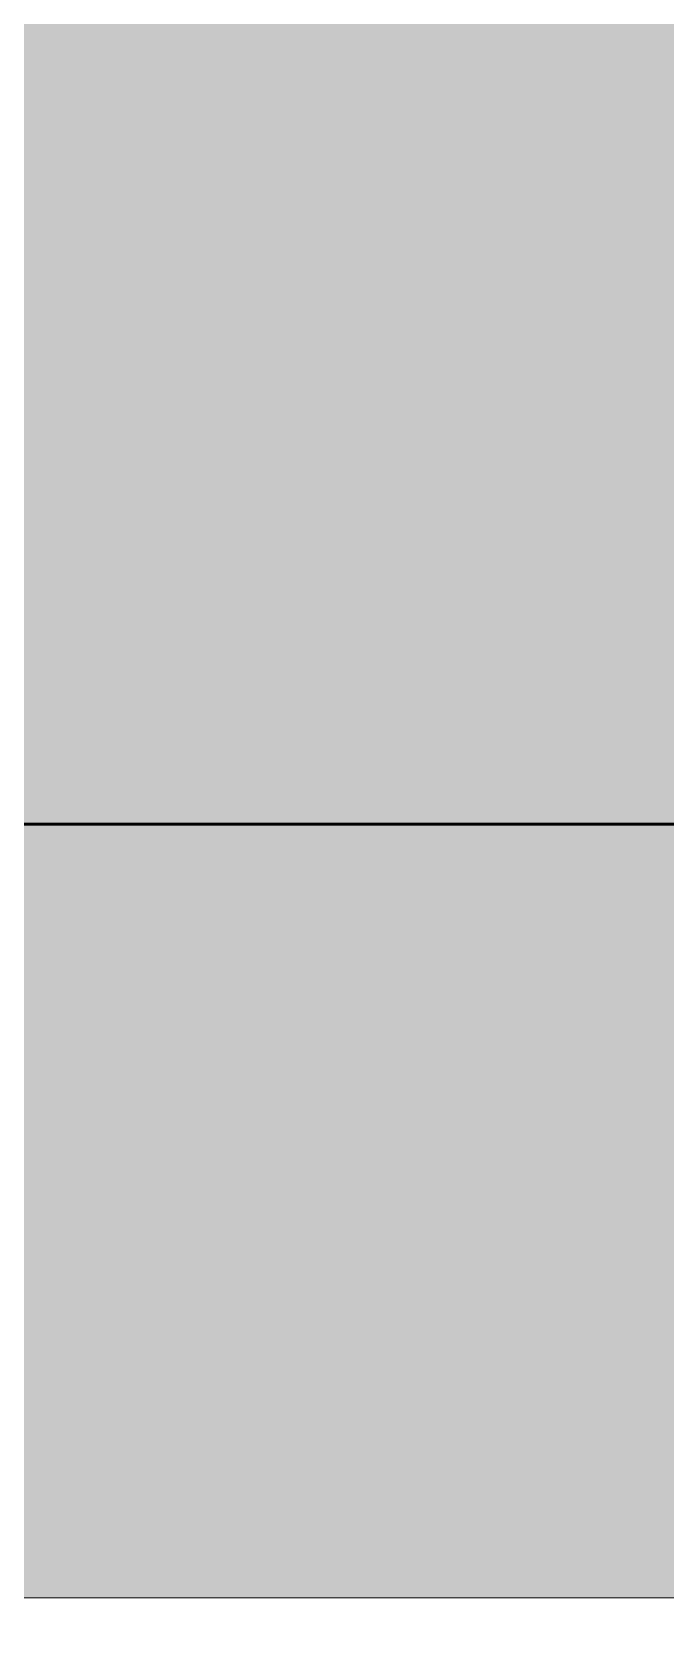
# Model space of a CAD drawing. Header units: millimetres. Extents: x -155050 to -36395, y -2753 to 7638.
# Drawn here: x -55967.4 to -55801.1, y -963 to -542.3 of the extents above; entities that cross this region are included whole.
import ezdxf

# ---------------------------------------------------------------- set-up
doc = ezdxf.new("R2010")
doc.units = ezdxf.units.MM
for name, pattern in [('IMPORT-DASHDOT', [11.176, 8.128, -1.524, 0, -1.524]), ('IMPORT-DASHED _2_', [9.652, 8.128, -1.524]), ('IMPORT-DĚLICÍ2 _2_', [15.875, 6.35, -3.175, 0, -3.175, 0, -3.175]), ('IMPORT-KANVBRDO', [20, 7, -6.5, 0, -6.5]), ('IMPORT-PHANTOM2', [14.732, 8.128, -1.524, 1.016, -1.524, 1.016, -1.524])]:
    doc.linetypes.add(name, pattern=pattern)
for name, color, linetype, lineweight, true_color in [('---1 - PBS PNP-1', 1, 'Continuous', 35, 0xff0000), ('00_pl_deštová voda oblast', 6, 'Continuous', 25, 0xff00ff), ('00_pL_hranice pozemku', 1, 'Continuous', 35, 0xff0000), ('00_pL_katastr', 150, 'Continuous', 9, 0x007fff), ('00_pL_katastr-1', 150, 'Continuous', 35, 0x007fff), ('00_pL_objekt', 1, 'Continuous', 50, 0xff0000), ('212_HK_situace_03_dwg-1', 40, 'Continuous', 9, 0xffbf00), ('A-DOOR-5', 7, 'Continuous', 9, 0xf7f7ef), ('A-FLOR-LEVL-1', 7, 'Continuous', 9, 0x7f7f7f), ('hch kanal-2', 6, 'IMPORT-KANVBRDO', 9, 0xff00ff), ('hch oploceni-1', 7, 'IMPORT-DĚLICÍ2 _2_', 9, 0x00a5a5), ('hch teren-1', 7, 'Continuous', 9, 0x00a5a5), ('hch tok-1', 7, 'Continuous', 9, 0x00a5a5), ('hchrozvodi-1', 7, 'IMPORT-DĚLICÍ2 _2_', 9, 0x00a5a5), ('Kóty-1', 3, 'IMPORT-DASHED _2_', 9, 0x00ff00), ('Obrys', 2, 'Continuous', 9, 0xffff00), ('Obrys-3', 5, 'Continuous', 9, 0x0000ff), ('Obrys-4', 5, 'IMPORT-DASHDOT', 9, 0x0000ff), ('PDF7_0V_popis-vodovod-ostatní', 9, 'Continuous', 9, 0x808080), ('PDF7_GASNET PLYN STŘEDOTLAK', 9, 'Continuous', 9, 0x808080), ('PDF7_GASNET PLYN STŘEDOTLAK OCHRANNĚ PÁSMO', 7, 'Continuous', 9, 0xa5a552), ('PDF7_GP Budovy', 7, 'Continuous', 9, 0x260000), ('PDF7_GP Dopravní zařízení', 1, 'Continuous', 9, 0xff0000), ('PDF7_GP Hraniční linie', 7, 'Continuous', 9, 0x0052a5), ('PDF7_GP Plotové linie', 7, 'Continuous', 9, 0x0052a5), ('PDF7_GP Veřejné osvětlení - lampy', 200, 'Continuous', 9, 0xbf00ff), ('PDF7_GP Výšky bodů', 7, 'Continuous', 9, 0x0052a5), ('PDF7_GP Zábradlí', 7, 'Continuous', 9, 0x666666), ('PDF7_ISS CETIN Nadzemní sítě', 9, 'Continuous', 9, 0x808080), ('PDF7_ISS CETIN Zaměřené a kótované vnitřní STP', 9, 'Continuous', 9, 0x808080), ('PDF7_ISS DEŠŤOVÁ KANALIZACE', 9, 'Continuous', 9, 0x808080), ('PDF7_ISS KRÁLOVÉHRADECKÁ PROVOZNÍ SPLAŠKOVÁ KANALIZACE', 9, 'Continuous', 9, 0x808080), ('PDF7_ISS KRÁLOVÉHRADECKÁ PROVOZNÍ VODOVOD HL ŘAD', 9, 'Continuous', 9, 0x808080), ('PDF7_ISS TECHNICKÉ SLUŽBY HK VO', 9, 'Continuous', 9, 0x808080), ('PDF7_ISS ČEZ DISTRIBUCE VN PODZEMNÍ', 9, 'Continuous', 9, 0x808080), ('PDF7_Pouchov_726559$0$23700', 7, 'Continuous', 9, 0x52a5a5), ('PDF7_Slezské Předměstí_646971$0$21900', 7, 'Continuous', 9, 0x002600), ('PDF7_Slezské Předměstí_646971$0$23700', 9, 'Continuous', 9, 0x808080), ('Vlastní 1_A-DETL-GENF-1', 9, 'Continuous', 9, 0x808080), ('zed-1', 5, 'Continuous', 9, 0x0000ff)]:
    doc.layers.add(name, color=color, linetype=linetype, lineweight=lineweight, true_color=true_color)
for name, color, linetype, lineweight in [('0-1', 7, 'Continuous', 9), ('0-2', 7, 'IMPORT-PHANTOM2', 9), ('00_pL_KOTY', 7, 'Continuous', 9), ('00_pl_rozhrani ploch', 7, 'Continuous', 18), ('00_pL_stavajici objekty', 7, 'Continuous', 50), ('2966-1_navrh dispozice stroju-HK_02_dwg-1', 7, 'Continuous', 9), ('2966-1_navrh dispozice stroju-HK_dwg-1', 7, 'Continuous', 9), ('A-DETL-THIN', 7, 'Continuous', 9), ('A-DOOR', 7, 'Continuous', 9), ('A-FLOR-LEVL', 7, 'Continuous', 9), ('HK_TEREN_SESAZENI_dwg-1', 7, 'Continuous', 9), ('Kóty', 7, 'Continuous', 9), ('Obrys-7', 7, 'IMPORT-PHANTOM2', 9), ('PDF4_Geometry', 7, 'Continuous', 9), ('PDF7_GP Popis', 7, 'Continuous', 9)]:
    doc.layers.add(name, color=color, linetype=linetype, lineweight=lineweight)

# ---------------------------------------------------------------- blocks, each defined once
blk = doc.blocks.new('M_Vrata_ výsuvná_ sekční - 3000X4000 MM-V40-Řez 5')
at = {"layer": 'A-DOOR-5'}
blk.add_hatch(color=256, dxfattribs=at).paths.add_polyline_path([(186939.42, -750), (187843.19, -750), (187843.19, -738), (187990.69, -738), (187990.69, 1700), (187988.19, 1700), (187988.19, 2750), (184015.69, 2750), (184015.69, 1700), (183990.69, 1700), (183990.69, -450), (184015.69, -450), (184015.69, -738), (184133.19, -738), (184133.19, -750), (185405.11, -750)])
at = {"layer": 'A-DOOR'}
blk.add_line((187843.19, -750), (184133.19, -750), dxfattribs=at)
blk.add_line((187843.19, -750), (184133.19, -750), dxfattribs=at)
blk = doc.blocks.new('Rampa - Rampa-819336-Řez 5')
at = {"layer": 'A-FLOR-LEVL-1'}
blk.add_hatch(color=256, dxfattribs=at).paths.add_polyline_path([(184637.95, -953), (187988.19, -953), (187988.19, -756), (187868.19, -756), (187868.19, -750), (184108.19, -750), (184108.19, -756), (184015.69, -756), (184014.63, -765.01), (184005.69, -765.01), (184005.69, -833.99), (183988.19, -833.99), (183988.19, -953), (184254.37, -953)])
blk = doc.blocks.new('2966-1_navrh dispozice stroju-HK_dwg-867852-Řez 5')
at = {"layer": 'Kóty'}
blk.add_line((181940.69, -750), (198730.69, -750), dxfattribs=at)
at = {"layer": 'Obrys'}
blk.add_line((203519.7, -750), (179267.83, -750), dxfattribs=at)
at = {"layer": 'Obrys-3'}
blk.add_line((188025.69, -750), (184005.69, -750), dxfattribs=at)
blk = doc.blocks.new('2966-1_navrh dispozice stroju-HK_02_dwg__X1369-904556-Řez 5')
at = {"layer": '0-1'}
for p, q in [((184245.07, -750), (184250.07, -750)), ((184254.05, -750), (184259.05, -750)), ((184263.03, -750), (184268.03, -750)), ((184272.01, -750), (184277.01, -750)), ((184280.99, -750), (184285.99, -750)), ((184289.97, -750), (184294.97, -750)), ((184298.95, -750), (184303.95, -750)), ((184307.93, -750), (184312.93, -750)), ((184316.91, -750), (184321.91, -750)), ((184325.89, -750), (184330.89, -750)), ((184334.87, -750), (184339.87, -750)), ((184343.85, -750), (184348.85, -750)), ((184352.83, -750), (184357.83, -750)), ((184361.81, -750), (184366.81, -750)), ((184370.79, -750), (184375.79, -750)), ((184379.77, -750), (184384.77, -750)), ((184388.75, -750), (184393.75, -750)), ((184397.73, -750), (184402.73, -750)), ((184406.71, -750), (184411.71, -750))]:
    blk.add_line(p, q, dxfattribs=at)
blk = doc.blocks.new('2966-1_navrh dispozice stroju-HK_02_dwg__X1370-904557-Řez 5')
at = {"layer": '0-1'}
for p, q in [((184250.27, -750), (184255.27, -750)), ((184259.25, -750), (184264.25, -750)), ((184268.23, -750), (184273.23, -750)), ((184277.21, -750), (184282.21, -750)), ((184286.19, -750), (184291.19, -750)), ((184295.17, -750), (184300.17, -750)), ((184304.15, -750), (184309.15, -750)), ((184313.13, -750), (184318.13, -750)), ((184322.11, -750), (184327.11, -750)), ((184331.09, -750), (184336.09, -750)), ((184340.07, -750), (184345.07, -750)), ((184349.05, -750), (184354.05, -750)), ((184358.03, -750), (184363.03, -750)), ((184367.01, -750), (184372.01, -750)), ((184375.99, -750), (184380.99, -750)), ((184384.97, -750), (184389.97, -750)), ((184393.95, -750), (184398.95, -750)), ((184402.93, -750), (184407.93, -750)), ((184411.91, -750), (184416.91, -750))]:
    blk.add_line(p, q, dxfattribs=at)
blk = doc.blocks.new('2966-1_navrh dispozice stroju-HK_02_dwg__X1371-904558-Řez 5')
at = {"layer": '0-1'}
for p, q in [((184245.32, -750), (184250.32, -750)), ((184249.81, -750), (184254.81, -750)), ((184254.3, -750), (184259.3, -750)), ((184258.79, -750), (184263.79, -750)), ((184263.28, -750), (184268.28, -750)), ((184267.77, -750), (184272.77, -750)), ((184272.26, -750), (184277.26, -750)), ((184276.75, -750), (184281.75, -750)), ((184281.24, -750), (184286.24, -750)), ((184285.73, -750), (184290.73, -750)), ((184290.22, -750), (184295.22, -750)), ((184294.71, -750), (184299.71, -750)), ((184299.2, -750), (184304.2, -750)), ((184303.69, -750), (184308.69, -750)), ((184308.18, -750), (184313.18, -750)), ((184312.67, -750), (184317.67, -750)), ((184317.16, -750), (184322.16, -750)), ((184321.65, -750), (184326.65, -750)), ((184326.14, -750), (184331.14, -750)), ((184330.63, -750), (184335.63, -750)), ((184335.12, -750), (184340.12, -750)), ((184339.61, -750), (184344.61, -750)), ((184344.1, -750), (184349.1, -750)), ((184348.59, -750), (184353.59, -750)), ((184353.08, -750), (184358.08, -750)), ((184357.57, -750), (184362.57, -750)), ((184362.06, -750), (184367.06, -750)), ((184366.55, -750), (184371.55, -750)), ((184371.04, -750), (184376.04, -750)), ((184375.53, -750), (184380.53, -750)), ((184380.02, -750), (184385.02, -750)), ((184384.51, -750), (184389.51, -750)), ((184389, -750), (184394, -750)), ((184393.49, -750), (184398.49, -750)), ((184397.98, -750), (184402.98, -750)), ((184402.47, -750), (184407.47, -750)), ((184406.96, -750), (184411.96, -750)), ((184411.45, -750), (184416.45, -750))]:
    blk.add_line(p, q, dxfattribs=at)
blk = doc.blocks.new('2966-1_navrh dispozice stroju-HK_02_dwg__X1372-904559-Řez 5')
at = {"layer": '0-1'}
for p, q in [((184246.02, -750), (184251.02, -750)), ((184250.51, -750), (184255.51, -750)), ((184255, -750), (184260, -750)), ((184259.49, -750), (184264.49, -750)), ((184263.98, -750), (184268.98, -750)), ((184268.47, -750), (184273.47, -750)), ((184272.97, -750), (184277.97, -750)), ((184277.46, -750), (184282.46, -750)), ((184281.95, -750), (184286.95, -750)), ((184286.44, -750), (184291.44, -750)), ((184290.93, -750), (184295.93, -750)), ((184295.42, -750), (184300.42, -750)), ((184299.91, -750), (184304.91, -750)), ((184304.4, -750), (184309.4, -750)), ((184308.89, -750), (184313.89, -750)), ((184313.38, -750), (184318.38, -750)), ((184317.87, -750), (184322.87, -750)), ((184322.36, -750), (184327.36, -750)), ((184326.85, -750), (184331.85, -750)), ((184331.34, -750), (184336.34, -750)), ((184335.83, -750), (184340.83, -750)), ((184340.32, -750), (184345.32, -750)), ((184344.81, -750), (184349.81, -750)), ((184349.3, -750), (184354.3, -750)), ((184353.79, -750), (184358.79, -750)), ((184358.28, -750), (184363.28, -750)), ((184362.77, -750), (184367.77, -750)), ((184367.26, -750), (184372.26, -750)), ((184371.75, -750), (184376.75, -750)), ((184376.24, -750), (184381.24, -750)), ((184380.73, -750), (184385.73, -750)), ((184385.22, -750), (184390.22, -750)), ((184389.71, -750), (184394.71, -750)), ((184394.2, -750), (184399.2, -750)), ((184398.69, -750), (184403.69, -750)), ((184403.18, -750), (184408.18, -750)), ((184407.67, -750), (184412.67, -750)), ((184412.16, -750), (184417.16, -750))]:
    blk.add_line(p, q, dxfattribs=at)
blk = doc.blocks.new('2966-1_navrh dispozice stroju-HK_02_dwg__X1375-904562-Řez 5')
at = {"layer": '0-1'}
for p, q in [((184386.95, -750), (184391.95, -750)), ((184386.95, -750), (184391.95, -750)), ((184386.95, -750), (184391.95, -750)), ((184386.95, -750), (184391.95, -750)), ((184386.95, -750), (184391.95, -750)), ((184386.95, -750), (184391.95, -750)), ((184386.95, -750), (184391.95, -750)), ((184386.95, -750), (184391.95, -750)), ((184386.95, -750), (184391.95, -750)), ((184386.95, -750), (184391.95, -750)), ((184386.95, -750), (184391.95, -750)), ((184386.95, -750), (184391.95, -750)), ((184386.95, -750), (184391.95, -750)), ((184386.95, -750), (184391.95, -750)), ((184386.95, -750), (184391.95, -750)), ((184386.95, -750), (184391.95, -750)), ((184386.95, -750), (184391.95, -750)), ((184386.95, -750), (184391.95, -750)), ((184386.95, -750), (184391.95, -750)), ((184386.95, -750), (184391.95, -750)), ((184386.95, -750), (184391.95, -750)), ((184386.95, -750), (184391.95, -750)), ((184386.95, -750), (184391.95, -750)), ((184386.95, -750), (184391.95, -750)), ((184386.95, -750), (184391.95, -750)), ((184386.95, -750), (184391.95, -750)), ((184386.95, -750), (184391.95, -750)), ((184386.95, -750), (184391.95, -750)), ((184386.95, -750), (184391.95, -750)), ((184386.95, -750), (184391.95, -750)), ((184386.95, -750), (184391.95, -750)), ((184386.95, -750), (184391.95, -750)), ((184386.95, -750), (184391.95, -750)), ((184386.95, -750), (184391.95, -750)), ((184386.95, -750), (184391.95, -750)), ((184386.95, -750), (184391.95, -750)), ((184386.95, -750), (184391.95, -750)), ((184386.95, -750), (184391.95, -750)), ((184386.95, -750), (184391.95, -750)), ((184386.95, -750), (184391.95, -750)), ((184386.95, -750), (184391.95, -750)), ((184386.95, -750), (184391.95, -750)), ((184386.95, -750), (184391.95, -750)), ((184386.95, -750), (184391.95, -750)), ((184386.95, -750), (184391.95, -750)), ((184386.95, -750), (184391.95, -750)), ((184386.95, -750), (184391.95, -750)), ((184386.95, -750), (184391.95, -750)), ((184386.95, -750), (184391.95, -750)), ((184386.95, -750), (184391.95, -750)), ((184386.95, -750), (184391.95, -750)), ((184386.95, -750), (184391.95, -750)), ((184386.95, -750), (184391.95, -750)), ((184386.95, -750), (184391.95, -750)), ((184386.95, -750), (184391.95, -750)), ((184386.95, -750), (184391.95, -750)), ((184386.95, -750), (184391.95, -750)), ((184386.95, -750), (184391.95, -750)), ((184386.95, -750), (184391.95, -750)), ((184386.95, -750), (184391.95, -750)), ((184386.95, -750), (184391.95, -750)), ((184386.95, -750), (184391.95, -750)), ((184386.95, -750), (184391.95, -750)), ((184386.95, -750), (184391.95, -750)), ((184386.95, -750), (184391.95, -750)), ((184386.95, -750), (184391.95, -750)), ((184386.95, -750), (184391.95, -750)), ((184386.95, -750), (184391.95, -750)), ((184386.95, -750), (184391.95, -750)), ((184386.95, -750), (184391.95, -750)), ((184386.95, -750), (184391.95, -750)), ((184386.95, -750), (184391.95, -750)), ((184386.95, -750), (184391.95, -750)), ((184386.95, -750), (184391.95, -750)), ((184386.95, -750), (184391.95, -750)), ((184386.95, -750), (184391.95, -750)), ((184386.95, -750), (184391.95, -750)), ((184386.95, -750), (184391.95, -750)), ((184386.95, -750), (184391.95, -750)), ((184386.95, -750), (184391.95, -750)), ((184386.95, -750), (184391.95, -750)), ((184386.95, -750), (184391.95, -750)), ((184386.95, -750), (184391.95, -750)), ((184386.95, -750), (184391.95, -750)), ((184386.95, -750), (184391.95, -750)), ((184386.95, -750), (184391.95, -750)), ((184386.95, -750), (184391.95, -750)), ((184386.95, -750), (184391.95, -750)), ((184386.95, -750), (184391.95, -750)), ((184386.95, -750), (184391.95, -750)), ((184386.95, -750), (184391.95, -750)), ((184386.95, -750), (184391.95, -750)), ((184386.95, -750), (184391.95, -750)), ((184386.95, -750), (184391.95, -750)), ((184386.95, -750), (184391.95, -750)), ((184386.95, -750), (184391.95, -750)), ((184386.95, -750), (184391.95, -750)), ((184386.95, -750), (184391.95, -750)), ((184386.95, -750), (184391.95, -750)), ((184386.95, -750), (184391.95, -750)), ((184386.95, -750), (184391.95, -750)), ((184386.95, -750), (184391.95, -750)), ((184386.95, -750), (184391.95, -750)), ((184386.95, -750), (184391.95, -750)), ((184386.95, -750), (184391.95, -750)), ((184386.95, -750), (184391.95, -750)), ((184386.95, -750), (184391.95, -750)), ((184386.95, -750), (184391.95, -750)), ((184386.95, -750), (184391.95, -750)), ((184386.95, -750), (184391.95, -750)), ((184386.95, -750), (184391.95, -750)), ((184386.95, -750), (184391.95, -750)), ((184386.95, -750), (184391.95, -750)), ((184386.95, -750), (184391.95, -750)), ((184386.95, -750), (184391.95, -750)), ((184386.95, -750), (184391.95, -750)), ((184386.95, -750), (184391.95, -750)), ((184386.95, -750), (184391.95, -750)), ((184386.95, -750), (184391.95, -750)), ((184386.95, -750), (184391.95, -750)), ((184386.95, -750), (184391.95, -750)), ((184386.95, -750), (184391.95, -750)), ((184386.95, -750), (184391.95, -750)), ((184386.95, -750), (184391.95, -750)), ((184386.95, -750), (184391.95, -750)), ((184386.95, -750), (184391.95, -750)), ((184386.95, -750), (184391.95, -750)), ((184386.95, -750), (184391.95, -750)), ((184386.95, -750), (184391.95, -750)), ((184386.95, -750), (184391.95, -750)), ((184386.95, -750), (184391.95, -750)), ((184386.95, -750), (184391.95, -750)), ((184386.95, -750), (184391.95, -750)), ((184386.95, -750), (184391.95, -750)), ((184386.95, -750), (184391.95, -750)), ((184386.95, -750), (184391.95, -750)), ((184386.95, -750), (184391.95, -750)), ((184386.95, -750), (184391.95, -750)), ((184386.95, -750), (184391.95, -750)), ((184386.95, -750), (184391.95, -750)), ((184386.95, -750), (184391.95, -750)), ((184386.95, -750), (184391.95, -750)), ((184386.95, -750), (184391.95, -750)), ((184386.95, -750), (184391.95, -750)), ((184386.95, -750), (184391.95, -750)), ((184386.95, -750), (184391.95, -750)), ((184386.95, -750), (184391.95, -750)), ((184386.95, -750), (184391.95, -750)), ((184386.95, -750), (184391.95, -750)), ((184386.95, -750), (184391.95, -750)), ((184386.95, -750), (184391.95, -750)), ((184386.95, -750), (184391.95, -750)), ((184386.95, -750), (184391.95, -750)), ((184386.95, -750), (184391.95, -750)), ((184386.95, -750), (184391.95, -750)), ((184386.95, -750), (184391.95, -750)), ((184386.95, -750), (184391.95, -750)), ((184386.95, -750), (184391.95, -750)), ((184386.95, -750), (184391.95, -750)), ((184386.95, -750), (184391.95, -750)), ((184386.95, -750), (184391.95, -750)), ((184386.95, -750), (184391.95, -750)), ((184386.95, -750), (184391.95, -750)), ((184386.95, -750), (184391.95, -750)), ((184386.95, -750), (184391.95, -750)), ((184386.95, -750), (184391.95, -750)), ((184386.95, -750), (184391.95, -750)), ((184386.95, -750), (184391.95, -750)), ((184386.95, -750), (184391.95, -750)), ((184386.95, -750), (184391.95, -750)), ((184386.95, -750), (184391.95, -750)), ((184386.95, -750), (184391.95, -750)), ((184386.95, -750), (184391.95, -750)), ((184386.95, -750), (184391.95, -750)), ((184386.95, -750), (184391.95, -750)), ((184386.95, -750), (184391.95, -750)), ((184386.95, -750), (184391.95, -750)), ((184386.95, -750), (184391.95, -750)), ((184386.95, -750), (184391.95, -750)), ((184386.95, -750), (184391.95, -750)), ((184386.95, -750), (184391.95, -750)), ((184386.95, -750), (184391.95, -750)), ((184386.95, -750), (184391.95, -750)), ((184386.95, -750), (184391.95, -750)), ((184386.95, -750), (184391.95, -750)), ((184386.95, -750), (184391.95, -750)), ((184386.95, -750), (184391.95, -750)), ((184386.95, -750), (184391.95, -750)), ((184386.95, -750), (184391.95, -750)), ((184386.95, -750), (184391.95, -750)), ((184386.95, -750), (184391.95, -750)), ((184386.95, -750), (184391.95, -750)), ((184386.95, -750), (184391.95, -750)), ((184386.95, -750), (184391.95, -750)), ((184386.95, -750), (184391.95, -750)), ((184386.95, -750), (184391.95, -750)), ((184386.95, -750), (184391.95, -750)), ((184386.95, -750), (184391.95, -750)), ((184386.95, -750), (184391.95, -750)), ((184386.95, -750), (184391.95, -750)), ((184386.95, -750), (184391.95, -750)), ((184386.95, -750), (184391.95, -750)), ((184386.95, -750), (184391.95, -750)), ((184386.95, -750), (184391.95, -750)), ((184386.95, -750), (184391.95, -750)), ((184386.95, -750), (184391.95, -750)), ((184386.95, -750), (184391.95, -750)), ((184386.95, -750), (184391.95, -750)), ((184386.95, -750), (184391.95, -750)), ((184386.95, -750), (184391.95, -750)), ((184386.95, -750), (184391.95, -750)), ((184386.95, -750), (184391.95, -750)), ((184386.95, -750), (184391.95, -750)), ((184386.95, -750), (184391.95, -750)), ((184386.95, -750), (184391.95, -750)), ((184386.95, -750), (184391.95, -750)), ((184386.95, -750), (184391.95, -750)), ((184386.95, -750), (184391.95, -750)), ((184386.95, -750), (184391.95, -750)), ((184386.95, -750), (184391.95, -750)), ((184386.95, -750), (184391.95, -750)), ((184386.95, -750), (184391.95, -750)), ((184386.95, -750), (184391.95, -750)), ((184386.95, -750), (184391.95, -750)), ((184386.95, -750), (184391.95, -750)), ((184386.95, -750), (184391.95, -750)), ((184386.95, -750), (184391.95, -750)), ((184386.95, -750), (184391.95, -750)), ((184386.95, -750), (184391.95, -750)), ((184386.95, -750), (184391.95, -750)), ((184386.95, -750), (184391.95, -750)), ((184386.95, -750), (184391.95, -750)), ((184386.95, -750), (184391.95, -750)), ((184386.95, -750), (184391.95, -750)), ((184386.95, -750), (184391.95, -750)), ((184386.95, -750), (184391.95, -750)), ((184386.95, -750), (184391.95, -750)), ((184386.95, -750), (184391.95, -750)), ((184386.95, -750), (184391.95, -750)), ((184386.95, -750), (184391.95, -750)), ((184386.95, -750), (184391.95, -750)), ((184386.95, -750), (184391.95, -750)), ((184386.95, -750), (184391.95, -750)), ((184386.95, -750), (184391.95, -750)), ((184386.95, -750), (184391.95, -750)), ((184386.95, -750), (184391.95, -750)), ((184386.95, -750), (184391.95, -750)), ((184386.95, -750), (184391.95, -750)), ((184386.95, -750), (184391.95, -750)), ((184386.95, -750), (184391.95, -750)), ((184386.95, -750), (184391.95, -750)), ((184386.95, -750), (184391.95, -750)), ((184386.95, -750), (184391.95, -750)), ((184386.95, -750), (184391.95, -750)), ((184386.95, -750), (184391.95, -750)), ((184386.95, -750), (184391.95, -750)), ((184386.95, -750), (184391.95, -750)), ((184386.95, -750), (184391.95, -750)), ((184386.95, -750), (184391.95, -750)), ((184386.95, -750), (184391.95, -750)), ((184386.95, -750), (184391.95, -750)), ((184386.95, -750), (184391.95, -750)), ((184386.95, -750), (184391.95, -750)), ((184386.95, -750), (184391.95, -750)), ((184386.95, -750), (184391.95, -750)), ((184386.95, -750), (184391.95, -750)), ((184386.95, -750), (184391.95, -750)), ((184386.95, -750), (184391.95, -750)), ((184386.95, -750), (184391.95, -750)), ((184386.95, -750), (184391.95, -750)), ((184386.95, -750), (184391.95, -750)), ((184386.95, -750), (184391.95, -750)), ((184386.95, -750), (184391.95, -750)), ((184386.95, -750), (184391.95, -750)), ((184386.95, -750), (184391.95, -750)), ((184386.95, -750), (184391.95, -750)), ((184386.95, -750), (184391.95, -750)), ((184386.95, -750), (184391.95, -750)), ((184386.95, -750), (184391.95, -750)), ((184386.95, -750), (184391.95, -750)), ((184386.95, -750), (184391.95, -750)), ((184386.95, -750), (184391.95, -750)), ((184386.95, -750), (184391.95, -750)), ((184386.95, -750), (184391.95, -750)), ((184386.95, -750), (184391.95, -750)), ((184386.95, -750), (184391.95, -750)), ((184386.95, -750), (184391.95, -750)), ((184386.95, -750), (184391.95, -750)), ((184386.95, -750), (184391.95, -750)), ((184386.95, -750), (184391.95, -750)), ((184386.95, -750), (184391.95, -750)), ((184386.95, -750), (184391.95, -750)), ((184386.95, -750), (184391.95, -750)), ((184386.95, -750), (184391.95, -750)), ((184386.95, -750), (184391.95, -750)), ((184386.95, -750), (184391.95, -750)), ((184386.95, -750), (184391.95, -750)), ((184386.95, -750), (184391.95, -750)), ((184386.95, -750), (184391.95, -750)), ((184386.95, -750), (184391.95, -750)), ((184386.95, -750), (184391.95, -750)), ((184386.95, -750), (184391.95, -750)), ((184386.95, -750), (184391.95, -750)), ((184386.95, -750), (184391.95, -750)), ((184386.95, -750), (184391.95, -750)), ((184386.95, -750), (184391.95, -750)), ((184386.95, -750), (184391.95, -750)), ((184386.95, -750), (184391.95, -750)), ((184386.95, -750), (184391.95, -750)), ((184386.95, -750), (184391.95, -750)), ((184386.95, -750), (184391.95, -750)), ((184386.95, -750), (184391.95, -750)), ((184386.95, -750), (184391.95, -750)), ((184386.95, -750), (184391.95, -750)), ((184386.95, -750), (184391.95, -750)), ((184386.95, -750), (184391.95, -750)), ((184386.95, -750), (184391.95, -750)), ((184386.95, -750), (184391.95, -750)), ((184386.95, -750), (184391.95, -750)), ((184386.95, -750), (184391.95, -750)), ((184386.95, -750), (184391.95, -750)), ((184386.95, -750), (184391.95, -750)), ((184386.95, -750), (184391.95, -750)), ((184386.95, -750), (184391.95, -750)), ((184386.95, -750), (184391.95, -750)), ((184386.95, -750), (184391.95, -750)), ((184386.95, -750), (184391.95, -750)), ((184386.95, -750), (184391.95, -750)), ((184386.95, -750), (184391.95, -750)), ((184386.95, -750), (184391.95, -750)), ((184386.95, -750), (184391.95, -750)), ((184386.95, -750), (184391.95, -750)), ((184386.95, -750), (184391.95, -750)), ((184386.95, -750), (184390.27, -750)), ((184389.97, -750), (184391.95, -750))]:
    blk.add_line(p, q, dxfattribs=at)
blk = doc.blocks.new('2966-1_navrh dispozice stroju-HK_02_dwg__X1400-904587-Řez 5')
at = {"layer": '0-1'}
for p, q in [((184378.95, -750), (184381.06, -750)), ((184378.95, -750), (184386.95, -750)), ((184378.95, -750), (184386.95, -750)), ((184378.95, -750), (184386.95, -750)), ((184378.95, -750), (184386.95, -750)), ((184378.95, -750), (184386.95, -750)), ((184378.95, -750), (184386.95, -750)), ((184378.95, -750), (184386.95, -750)), ((184378.95, -750), (184386.95, -750)), ((184378.95, -750), (184386.95, -750)), ((184378.95, -750), (184386.95, -750)), ((184378.95, -750), (184386.95, -750)), ((184378.95, -750), (184386.95, -750)), ((184378.95, -750), (184386.95, -750)), ((184378.95, -750), (184386.95, -750)), ((184378.95, -750), (184386.95, -750)), ((184378.95, -750), (184386.95, -750)), ((184378.95, -750), (184386.95, -750)), ((184378.95, -750), (184386.95, -750)), ((184378.95, -750), (184386.95, -750)), ((184378.95, -750), (184386.95, -750)), ((184378.95, -750), (184386.95, -750)), ((184378.95, -750), (184386.95, -750)), ((184378.95, -750), (184386.95, -750)), ((184378.95, -750), (184386.95, -750)), ((184378.95, -750), (184386.95, -750)), ((184378.95, -750), (184386.95, -750)), ((184378.95, -750), (184386.95, -750)), ((184378.95, -750), (184386.95, -750)), ((184378.95, -750), (184386.95, -750)), ((184378.95, -750), (184386.95, -750)), ((184378.95, -750), (184386.95, -750)), ((184378.95, -750), (184386.95, -750)), ((184378.95, -750), (184386.95, -750)), ((184378.95, -750), (184386.95, -750)), ((184378.95, -750), (184386.95, -750)), ((184378.95, -750), (184386.95, -750)), ((184378.95, -750), (184386.95, -750)), ((184378.95, -750), (184386.95, -750)), ((184378.95, -750), (184386.95, -750)), ((184378.95, -750), (184386.95, -750)), ((184378.95, -750), (184386.95, -750)), ((184378.95, -750), (184386.95, -750)), ((184378.95, -750), (184386.95, -750)), ((184378.95, -750), (184386.95, -750)), ((184378.95, -750), (184386.95, -750)), ((184378.95, -750), (184386.95, -750)), ((184378.95, -750), (184386.95, -750)), ((184378.95, -750), (184386.95, -750)), ((184378.95, -750), (184386.95, -750)), ((184378.95, -750), (184386.95, -750)), ((184378.95, -750), (184386.95, -750)), ((184378.95, -750), (184386.95, -750)), ((184378.95, -750), (184386.95, -750)), ((184378.95, -750), (184386.95, -750)), ((184378.95, -750), (184386.95, -750)), ((184378.95, -750), (184386.95, -750)), ((184378.95, -750), (184386.95, -750)), ((184378.95, -750), (184386.95, -750)), ((184378.95, -750), (184386.95, -750)), ((184378.95, -750), (184386.95, -750)), ((184378.95, -750), (184386.95, -750)), ((184378.95, -750), (184386.95, -750)), ((184378.95, -750), (184386.95, -750)), ((184378.95, -750), (184386.95, -750)), ((184378.95, -750), (184386.95, -750)), ((184378.95, -750), (184386.95, -750)), ((184378.95, -750), (184386.95, -750)), ((184381.72, -750), (184386.95, -750))]:
    blk.add_line(p, q, dxfattribs=at)
blk = doc.blocks.new('2966-1_navrh dispozice stroju-HK_02_dwg-876232-Řez 5')
at = {"layer": '0-1'}
for p, q in [((184646.95, -750), (183736.95, -750)), ((183736.95, -750), (184646.95, -750)), ((183736.95, -750), (184646.95, -750)), ((184646.95, -750), (183736.95, -750)), ((184646.95, -750), (183736.95, -750)), ((183736.95, -750), (184646.95, -750)), ((184646.95, -750), (183736.95, -750)), ((183736.95, -750), (184646.95, -750)), ((183736.95, -750), (184646.95, -750)), ((184646.95, -750), (183736.95, -750)), ((183736.95, -750), (184646.95, -750)), ((184646.95, -750), (183736.95, -750)), ((184346.95, -750), (184326.95, -750)), ((184346.95, -750), (184326.95, -750)), ((184386.95, -750), (184378.95, -750)), ((184378.95, -750), (184386.95, -750)), ((184386.95, -750), (184391.95, -750)), ((184391.95, -750), (184386.95, -750))]:
    blk.add_line(p, q, dxfattribs=at)
at = {"layer": '0-1', "flags": 128}
blk.add_lwpolyline([(184246.95, -750), (184376.95, -750), (184386.95, -750)], dxfattribs=at)
blk.add_lwpolyline([(184246.95, -750), (184376.95, -750), (184386.95, -750)], dxfattribs=at)
at = {"layer": '0-2'}
for p, q in [((187508.95, -750), (183746.95, -750)), ((185636.95, -750), (183896.95, -750)), ((183896.95, -750), (185636.95, -750))]:
    blk.add_line(p, q, dxfattribs=at)
at = {"layer": 'Kóty'}
blk.add_line((182162.81, -750), (198952.81, -750), dxfattribs=at)
blk.add_line((182162.81, -750), (198952.81, -750), dxfattribs=at)
at = {"layer": 'Kóty-1'}
for p, q in [((188704.95, -750), (182187.81, -750)), ((182187.81, -750), (188704.95, -750))]:
    blk.add_line(p, q, dxfattribs=at)
at = {"layer": 'Obrys'}
for p, q in [((179267.83, -750), (203741.82, -750)), ((203741.82, -750), (179267.83, -750)), ((184274.12, -750), (182387.81, -750)), ((182387.81, -750), (188504.95, -750))]:
    blk.add_line(p, q, dxfattribs=at)
at = {"layer": 'Obrys-3'}
for p, q in [((181587.81, -750), (200127.81, -750)), ((200127.81, -750), (181587.81, -750)), ((199807.81, -750), (181587.81, -750))]:
    blk.add_line(p, q, dxfattribs=at)
at = {"layer": 'Obrys-3', "flags": 128}
blk.add_lwpolyline([(199802.81, -750), (181587.81, -750), (180987.81, -750)], dxfattribs=at)
at = {"layer": 'Obrys-4'}
for p, q in [((180587.81, -750), (192527.81, -750)), ((181287.81, -750), (186787.81, -750))]:
    blk.add_line(p, q, dxfattribs=at)
at = {"layer": 'Obrys-7'}
blk.add_line((182911.95, -750), (184536.95, -750), dxfattribs=at)
at = {"layer": 'zed-1'}
blk.add_line((184005.69, -750), (188025.69, -750), dxfattribs=at)
for name in ['2966-1_navrh dispozice stroju-HK_02_dwg__X1369-904556-Řez 5', '2966-1_navrh dispozice stroju-HK_02_dwg__X1371-904558-Řez 5', '2966-1_navrh dispozice stroju-HK_02_dwg__X1372-904559-Řez 5', '2966-1_navrh dispozice stroju-HK_02_dwg__X1370-904557-Řez 5', '2966-1_navrh dispozice stroju-HK_02_dwg__X1400-904587-Řez 5', '2966-1_navrh dispozice stroju-HK_02_dwg__X1375-904562-Řez 5']:
    blk.add_blockref(name, (0, 0))
blk = doc.blocks.new('212_HK_situace_03_dwg-886969-Řez 5')
at = {"layer": '---1 - PBS PNP-1'}
blk.add_line((184097.97, -750), (197102.08, -750), dxfattribs=at)
at = {"layer": '00_pl_deštová voda oblast'}
for p, q in [((200043.36, -750), (180549.15, -750)), ((184133.19, -750), (187843.19, -750)), ((184243.14, -750), (195636.62, -750))]:
    blk.add_line(p, q, dxfattribs=at)
at = {"layer": '00_pl_deštová voda oblast', "flags": 128}
blk.add_lwpolyline([(200045.47, -750), (200045.07, -750), (180445.17, -750)], dxfattribs=at)
at = {"layer": '00_pL_hranice pozemku', "flags": 128}
blk.add_lwpolyline([(179267.83, -750), (190825.28, -750), (190825.16, -750), (200517.25, -750), (200432.56, -750), (203816.94, -750)], dxfattribs=at)
at = {"layer": '00_pL_katastr'}
blk.add_line((179267.83, -750), (187547.71, -750), dxfattribs=at)
at = {"layer": '00_pL_katastr', "flags": 128}
blk.add_lwpolyline([(179267.83, -750), (184793.07, -750), (182600.45, -750), (179267.83, -750)], dxfattribs=at)
blk.add_lwpolyline([(184793.07, -750), (200400.15, -750), (198207.53, -750), (182600.45, -750)], close=True, dxfattribs=at)
at = {"layer": '00_pL_katastr-1'}
for p, q in [((179267.83, -750), (203816.94, -750)), ((179267.83, -750), (203816.94, -750)), ((179267.83, -750), (203816.94, -750)), ((203816.94, -750), (179267.83, -750)), ((179267.83, -750), (194306.06, -750)), ((179267.83, -750), (191144.28, -750)), ((203816.94, -750), (179267.83, -750))]:
    blk.add_line(p, q, dxfattribs=at)
at = {"layer": '00_pL_katastr-1', "flags": 128}
for points in [[(179267.83, -750), (180386.98, -750), (190827.91, -750), (199063.24, -750), (203816.94, -750)], [(179267.83, -750), (183088.19, -750), (185046.95, -750), (184719.3, -750), (181494.58, -750)], [(179267.83, -750), (189670.01, -750), (187547.71, -750), (203518.5, -750), (196394.91, -750), (179267.83, -750)], [(203816.94, -750), (186983.57, -750), (187223.24, -750), (179267.83, -750)], [(179267.83, -750), (185852.75, -750), (188324, -750), (200935.35, -750), (203816.94, -750)], [(179267.83, -750), (194666.62, -750), (198047.58, -750), (202800.39, -750), (196394.91, -750), (196349.26, -750), (193555.84, -750), (179267.83, -750)], [(179267.83, -750), (185608.36, -750), (190751.45, -750), (190749.67, -750), (194726.15, -750), (196002.93, -750), (200511.65, -750), (200463.77, -750), (200417.59, -750), (203816.94, -750)]]:
    blk.add_lwpolyline(points, dxfattribs=at)
blk.add_lwpolyline([(195945.76, -750), (182563.55, -750), (182545.91, -750), (195925.9, -750)], close=True, dxfattribs=at)
at = {"layer": '00_pL_KOTY', "flags": 128}
blk.add_lwpolyline([(181569.31, -750), (184453.39, -750), (183700.28, -750)], dxfattribs=at)
at = {"layer": '00_pL_objekt'}
blk.add_line((188025.69, -750), (184015.69, -750), dxfattribs=at)
at = {"layer": '00_pl_rozhrani ploch'}
blk.add_line((179267.83, -750), (184878.07, -750), dxfattribs=at)
at = {"layer": '00_pl_rozhrani ploch', "flags": 128}
blk.add_lwpolyline([(183368.19, -750), (183369.16, -750), (187769.16, -750), (187768.19, -750)], dxfattribs=at)
at = {"layer": '00_pL_stavajici objekty'}
blk.add_line((179267.83, -750), (203816.94, -750), dxfattribs=at)
at = {"layer": '00_pL_stavajici objekty', "flags": 128}
for points in [[(203816.94, -750), (186930.3, -750), (187169.97, -750), (179267.83, -750)], [(184775.57, -750), (185106.18, -750), (183178.66, -750), (179323.59, -750), (179267.83, -750)], [(179267.83, -750), (181585.17, -750), (184775.57, -750)]]:
    blk.add_lwpolyline(points, dxfattribs=at)
blk.add_lwpolyline([(195917.99, -750), (182558.41, -750), (182569.99, -750), (195929.58, -750)], close=True, dxfattribs=at)
at = {"layer": 'PDF4_Geometry'}
for p, q in [((203816.94, -750), (179267.83, -750)), ((179267.83, -750), (203816.94, -750)), ((179267.83, -750), (203816.94, -750)), ((179267.83, -750), (194252.79, -750)), ((179267.83, -750), (191091.01, -750)), ((203816.94, -750), (179267.83, -750))]:
    blk.add_line(p, q, dxfattribs=at)
at = {"layer": 'PDF4_Geometry', "flags": 128}
for points in [[(179267.83, -750), (187494.45, -750), (203465.23, -750), (196341.65, -750), (179267.83, -750)], [(179267.83, -750), (189616.74, -750), (187494.45, -750)], [(179267.83, -750), (193502.58, -750), (196295.99, -750), (196341.65, -750), (202747.12, -750), (197994.31, -750), (194613.35, -750), (179267.83, -750)], [(179267.83, -750), (184739.8, -750), (182547.18, -750), (179267.83, -750)]]:
    blk.add_lwpolyline(points, dxfattribs=at)
blk.add_lwpolyline([(184739.8, -750), (200346.88, -750), (198154.26, -750), (182547.18, -750)], close=True, dxfattribs=at)
at = {"layer": 'PDF7_0V_popis-vodovod-ostatní', "flags": 128}
blk.add_lwpolyline([(191220.82, -750), (191221.4, -750), (179267.83, -750)], dxfattribs=at)
at = {"layer": 'PDF7_GASNET PLYN STŘEDOTLAK', "flags": 128}
for points in [[(183783.25, -750), (184049.11, -750), (184049.07, -750), (184381.4, -750), (184381.44, -750), (184647.3, -750), (184381.44, -750), (184381.4, -750), (184049.07, -750), (184049.11, -750)], [(184844.56, -750), (184578.7, -750), (184578.74, -750), (184179.94, -750), (184179.9, -750), (183980.51, -750), (184179.9, -750), (184179.94, -750), (184578.74, -750), (184578.7, -750)], [(184248.47, -750), (184248.51, -750)], [(184312.88, -750), (184312.83, -750)]]:
    blk.add_lwpolyline(points, close=True, dxfattribs=at)
at = {"layer": 'PDF7_GASNET PLYN STŘEDOTLAK OCHRANNĚ PÁSMO', "flags": 128}
for points in [[(184312.51, -750), (184113.12, -750)], [(184447.56, -750), (184248.17, -750)], [(184248.83, -750), (184448.23, -750)], [(184313.15, -750), (184512.55, -750)]]:
    blk.add_lwpolyline(points, close=True, dxfattribs=at)
at = {"layer": 'PDF7_GP Budovy', "flags": 128}
blk.add_lwpolyline([(179267.83, -750), (184775.57, -750), (185106.18, -750), (179323.59, -750)], dxfattribs=at)
blk.add_lwpolyline([(182569.99, -750), (182558.41, -750), (195917.99, -750), (195929.58, -750)], close=True, dxfattribs=at)
at = {"layer": 'PDF7_GP Dopravní zařízení'}
blk.add_line((184311.68, -750), (184511.18, -750), dxfattribs=at)
at = {"layer": 'PDF7_GP Dopravní zařízení', "flags": 128}
blk.add_lwpolyline([(183779.93, -750), (183979.43, -750), (184577.47, -750), (184377.97, -750)], close=True, dxfattribs=at)
at = {"layer": 'PDF7_GP Hraniční linie', "flags": 128}
for points in [[(179267.83, -750), (179522.38, -750), (183311.01, -750), (183708.88, -750), (185038.17, -750), (182311.24, -750), (179267.83, -750)], [(203816.94, -750), (189170.88, -750), (179267.83, -750)], [(179267.83, -750), (189500.88, -750), (203816.94, -750)], [(179267.83, -750), (181523.68, -750), (185377.25, -750), (185708.05, -750), (184644.58, -750), (184577.47, -750)], [(179267.83, -750), (181452.52, -750), (184378.08, -750)], [(179267.83, -750), (185267.05, -750), (191581.47, -750), (200953.08, -750), (203816.94, -750)], [(182558.41, -750), (182691.34, -750), (182624.59, -750), (184552.1, -750), (184552.37, -750)]]:
    blk.add_lwpolyline(points, dxfattribs=at)
at = {"layer": 'PDF7_GP Plotové linie'}
blk.add_line((185640.92, -750), (179268.03, -750), dxfattribs=at)
at = {"layer": 'PDF7_GP Popis', "flags": 128}
blk.add_lwpolyline([(184219.53, -750), (184286, -750)], close=True, dxfattribs=at)
at = {"layer": 'PDF7_GP Veřejné osvětlení - lampy'}
for p, q in [((184695.12, -750), (183831.04, -750)), ((184773.17, -750), (183909.07, -750)), ((184308.01, -750), (184374.2, -750))]:
    blk.add_line(p, q, dxfattribs=at)
at = {"layer": 'PDF7_GP Výšky bodů', "flags": 128}
for points in [[(183953.99, -750), (184086.88, -750), (184086.94, -750), (184153.41, -750), (184153.39, -750), (184219.87, -750), (184286.36, -750), (184286.38, -750), (184286.4, -750), (184219.94, -750), (184153.47, -750)], [(183979.5, -750), (184112.41, -750), (184112.45, -750), (184178.92, -750), (184245.38, -750), (184245.4, -750), (184311.87, -750), (184311.89, -750), (184311.91, -750), (184245.47, -750), (184179, -750), (184178.98, -750)], [(183979.99, -750), (184112.9, -750), (184179.41, -750), (184245.87, -750), (184312.36, -750), (184312.38, -750), (184312.4, -750), (184312.43, -750), (184245.96, -750), (184179.47, -750)], [(184244.78, -750), (184311.27, -750), (184311.29, -750), (184244.83, -750), (184244.85, -750), (184178.36, -750), (184111.89, -750), (184111.87, -750), (184111.85, -750), (184111.83, -750), (184178.3, -750), (184244.78, -750), (184311.27, -750), (184377.78, -750), (184377.8, -750), (184311.36, -750), (184244.87, -750)], [(184312.47, -750), (184112.99, -750), (184179.54, -750), (184312.43, -750)], [(184177.48, -750), (184310.39, -750), (184310.43, -750), (184376.9, -750), (184443.39, -750), (184509.87, -750), (184509.9, -750), (184443.43, -750), (184443.45, -750), (184376.99, -750), (184310.5, -750)], [(184219.66, -750), (184352.55, -750), (184419.08, -750), (184419.06, -750), (184485.52, -750), (184485.54, -750), (184552.01, -750), (184552.03, -750), (184618.5, -750), (184618.52, -750), (184552.07, -750), (184485.61, -750), (184419.14, -750)], [(184552.2, -750), (184286.23, -750), (184352.81, -750), (184485.69, -750)], [(184310.41, -750), (184443.32, -750), (184443.37, -750), (184509.83, -750), (184576.3, -750), (184576.32, -750), (184642.81, -750), (184642.83, -750), (184576.38, -750), (184509.92, -750), (184443.43, -750)], [(184511.24, -750), (184311.76, -750), (184311.85, -750), (184511.2, -750)], [(184578.2, -750), (184312.25, -750), (184378.81, -750), (184511.69, -750)]]:
    blk.add_lwpolyline(points, dxfattribs=at)
for points in [[(184041.04, -750), (183974.59, -750), (184041.08, -750), (184107.55, -750), (184174.01, -750), (184240.48, -750), (184306.94, -750), (184306.96, -750), (184306.99, -750), (184307.01, -750), (184240.54, -750), (184174.08, -750), (184107.59, -750), (184107.57, -750), (184174.01, -750), (184173.99, -750), (184173.97, -750), (184107.5, -750)], [(184086.77, -750), (184020.33, -750), (184086.79, -750), (184086.84, -750), (184153.3, -750), (184219.79, -750), (184286.28, -750), (184352.72, -750), (184352.7, -750), (184286.21, -750), (184286.19, -750), (184219.7, -750), (184153.22, -750)], [(184379.34, -750), (184379.36, -750), (184445.87, -750), (184578.82, -750), (184578.85, -750), (184645.31, -750), (184645.29, -750), (184711.76, -750), (184711.73, -750), (184645.23, -750), (184578.76, -750), (184512.27, -750), (184445.79, -750), (184445.81, -750)]]:
    blk.add_lwpolyline(points, close=True, dxfattribs=at)
at = {"layer": 'PDF7_GP Zábradlí'}
blk.add_line((184378.85, -750), (184312.98, -750), dxfattribs=at)
at = {"layer": 'PDF7_ISS CETIN Nadzemní sítě', "flags": 128}
blk.add_lwpolyline([(183908.47, -750), (184174.18, -750), (184772.48, -750), (184174.18, -750)], close=True, dxfattribs=at)
at = {"layer": 'PDF7_ISS CETIN Zaměřené a kótované vnitřní STP'}
for p, q in [((184469.37, -750), (184192, -750)), ((184192, -750), (184469.37, -750))]:
    blk.add_line(p, q, dxfattribs=at)
at = {"layer": 'PDF7_ISS CETIN Zaměřené a kótované vnitřní STP', "flags": 128}
blk.add_lwpolyline([(183514.58, -750), (184245.68, -750), (184843.85, -750), (184245.68, -750), (183514.58, -750), (184245.68, -750)], close=True, dxfattribs=at)
at = {"layer": 'PDF7_ISS DEŠŤOVÁ KANALIZACE', "flags": 128}
blk.add_lwpolyline([(184081.01, -750), (184347.02, -750), (184612.99, -750)], dxfattribs=at)
at = {"layer": 'PDF7_ISS KRÁLOVÉHRADECKÁ PROVOZNÍ SPLAŠKOVÁ KANALIZACE', "flags": 128}
blk.add_lwpolyline([(183655.05, -750), (184452.64, -750)], close=True, dxfattribs=at)
at = {"layer": 'PDF7_ISS KRÁLOVÉHRADECKÁ PROVOZNÍ VODOVOD HL ŘAD', "flags": 128}
blk.add_lwpolyline([(184379.26, -750), (183581.67, -750)], close=True, dxfattribs=at)
at = {"layer": 'PDF7_ISS TECHNICKÉ SLUŽBY HK VO', "flags": 128}
blk.add_lwpolyline([(186044.47, -750), (184249.9, -750)], close=True, dxfattribs=at)
at = {"layer": 'PDF7_ISS ČEZ DISTRIBUCE VN PODZEMNÍ', "flags": 128}
for points in [[(184320.76, -750), (183523.17, -750), (182924.98, -750), (183523.17, -750)], [(184919.12, -750), (185052.01, -750), (184719.68, -750), (184453.77, -750), (184453.82, -750), (184320.89, -750), (184453.82, -750), (184453.77, -750), (184719.68, -750), (185052.01, -750)]]:
    blk.add_lwpolyline(points, close=True, dxfattribs=at)
at = {"layer": 'PDF7_Pouchov_726559$0$23700', "flags": 128}
for points in [[(179267.83, -750), (181861.21, -750), (197746.45, -750), (203816.94, -750)], [(203816.94, -750), (197746.25, -750), (181861.02, -750), (179267.83, -750)]]:
    blk.add_lwpolyline(points, dxfattribs=at)
at = {"layer": 'PDF7_Slezské Předměstí_646971$0$21900'}
for p, q in [((179267.83, -750), (203816.94, -750)), ((203816.94, -750), (179267.83, -750)), ((203816.94, -750), (179267.83, -750))]:
    blk.add_line(p, q, dxfattribs=at)
at = {"layer": 'PDF7_Slezské Předměstí_646971$0$21900', "flags": 128}
for points in [[(203816.94, -750), (201004.42, -750), (188442.44, -750), (185916.75, -750), (179267.83, -750)], [(196069.56, -750), (194808.25, -750), (190825.16, -750), (190825.28, -750), (185707.45, -750), (179267.83, -750)], [(179267.83, -750), (180460.44, -750), (190895.52, -750)], [(179267.83, -750), (187315.31, -750), (187116.53, -750), (203816.94, -750)]]:
    blk.add_lwpolyline(points, dxfattribs=at)
at = {"layer": 'PDF7_Slezské Předměstí_646971$0$23700', "flags": 128}
for points in [[(179267.83, -750), (184312.21, -750), (190825.82, -750), (190825.67, -750), (184245.6, -750), (179267.83, -750)], [(179267.83, -750), (179461.34, -750), (181920.44, -750), (190826.85, -750), (190826.1, -750), (181720.29, -750), (179267.83, -750)]]:
    blk.add_lwpolyline(points, dxfattribs=at)
blk = doc.blocks.new('HK_TEREN_SESAZENI_dwg_fgvzhj-918100-Řez 5')
at = {"layer": 'hch kanal-2'}
for p in [(188864.26, -750), (195151.57, -750)]:
    blk.add_line(p, (179267.83, -750), dxfattribs=at)
at = {"layer": 'hch oploceni-1'}
blk.add_line((194295.21, -750), (179267.83, -750), dxfattribs=at)
at = {"layer": 'hch teren-1'}
for p, q in [((184977.38, -750), (181405.29, -750)), ((185238.36, -750), (181406.5, -750))]:
    blk.add_line(p, q, dxfattribs=at)
at = {"layer": 'hch teren-1', "flags": 128}
blk.add_lwpolyline([(179267.83, -750), (183427.22, -750), (183380.79, -750), (188478.66, -750)], dxfattribs=at)
at = {"layer": 'hch tok-1', "flags": 128}
blk.add_lwpolyline([(185297.04, -750), (184013.65, -750), (187849.29, -750), (184013.65, -750), (185036.83, -750)], dxfattribs=at)
at = {"layer": 'hchrozvodi-1', "flags": 128}
blk.add_lwpolyline([(179267.83, -750), (185011.5, -750), (188870.28, -750), (195484.41, -750)], dxfattribs=at)
blk = doc.blocks.new('HK_TEREN_SESAZENI_dwg-918098-Řez 5')
blk.add_blockref('HK_TEREN_SESAZENI_dwg_fgvzhj-918100-Řez 5', (0, 0))

msp = doc.modelspace()

# ---------------------------------------------------------------- hatches: boundary and pattern name
at = {"layer": 'Vlastní 1_A-DETL-GENF-1'}
h = msp.add_hatch(dxfattribs=at)
h.set_pattern_fill('FP_4', color=256, style=0, pattern_type=2)
h.set_pattern_definition([(45, (-50396.7, 3665), (-530.33, 530.33), [])])
h.paths.add_polyline_path([(-60946.37, -1819.34), (-36397.26, -1819.34), (-36397.26, -953), (-60946.37, -953)])

# ---------------------------------------------------------------- linework, layer by layer
at = {"layer": 'A-DETL-THIN'}
msp.add_line((-36397.26, -953), (-60946.37, -953), dxfattribs=at)

# ---------------------------------------------------------------- block references
at = {"layer": '212_HK_situace_03_dwg-1'}
msp.add_blockref('212_HK_situace_03_dwg-886969-Řez 5', (-240214.2, 0), dxfattribs=at)
at = {"layer": '2966-1_navrh dispozice stroju-HK_02_dwg-1'}
msp.add_blockref('2966-1_navrh dispozice stroju-HK_02_dwg-876232-Řez 5', (-240214.2, 0), dxfattribs=at)
at = {"layer": '2966-1_navrh dispozice stroju-HK_dwg-1'}
msp.add_blockref('2966-1_navrh dispozice stroju-HK_dwg-867852-Řez 5', (-240214.2, 0), dxfattribs=at)
at = {"layer": 'A-DOOR'}
msp.add_blockref('M_Vrata_ výsuvná_ sekční - 3000X4000 MM-V40-Řez 5', (-240214.2, 0), dxfattribs=at)
at = {"layer": 'A-FLOR-LEVL'}
msp.add_blockref('Rampa - Rampa-819336-Řez 5', (-240214.2, 0), dxfattribs=at)
at = {"layer": 'HK_TEREN_SESAZENI_dwg-1'}
msp.add_blockref('HK_TEREN_SESAZENI_dwg-918098-Řez 5', (-240214.2, 0), dxfattribs=at)

doc.saveas('drawing.dxf')
